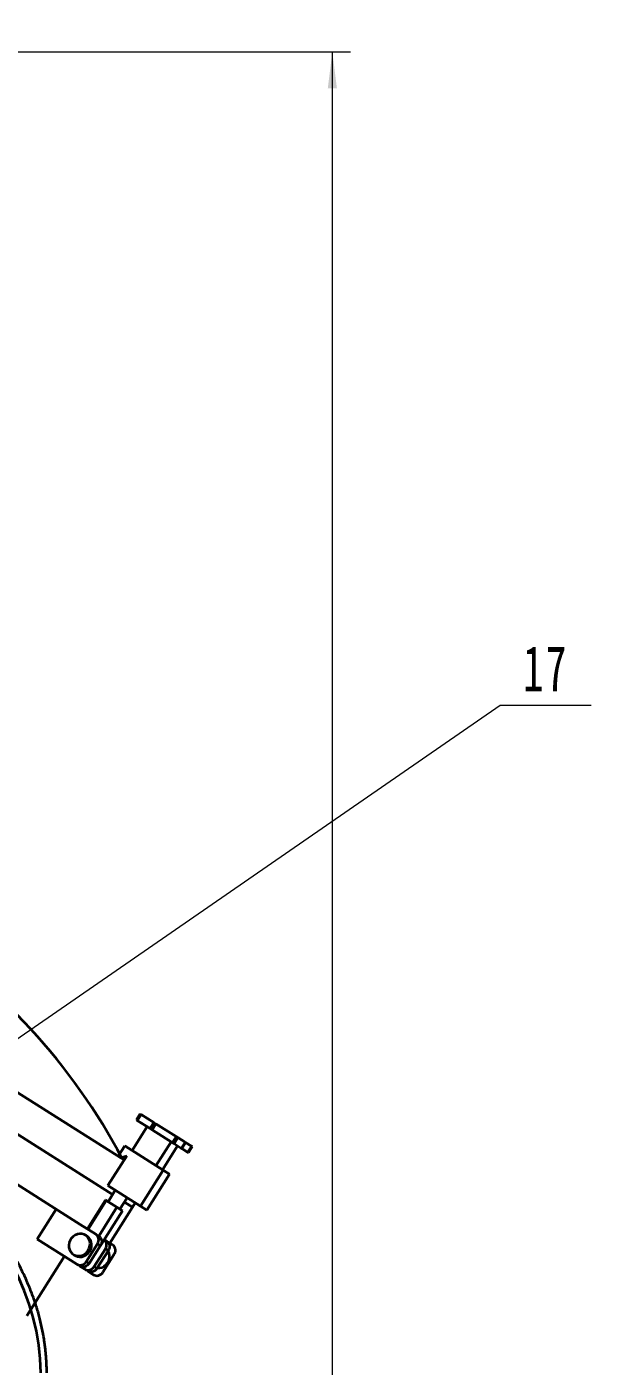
# Model space of a CAD drawing. Header units: millimetres. Extents: x -1782 to 1782, y -2523 to 2523.
# Drawn here: x -25 to 346, y 1164 to 2046 of the extents above; entities that cross this region are included whole.
import ezdxf

# ---------------------------------------------------------------- set-up
doc = ezdxf.new("R2010")
doc.units = ezdxf.units.MM
doc.layers.get('0').update_dxf_attribs({"lineweight": 35})
doc.layers.add('尺寸线层', color=3, linetype='Continuous', lineweight=18)
doc.layers.add('细实线层', color=4, linetype='Continuous', lineweight=18)
doc.styles.add('标准', font='', dxfattribs={"width": 0.667})
doc.styles.get('标准').set_extended_font_data('宋体')
doc.dimstyles.new('标准', dxfattribs={"dimscale": 6, "dimtxt": 3.5, "dimasz": 4, "dimexe": 2, "dimexo": 0, "dimtad": 1, "dimdsep": 46, "dimtxsty": '标准', "dimblk": '_CAXARROW', "dimcen": 0, "dimdle": 6, "dimazin": 2, "dimtfac": 0.707107, "dimtdec": 3, "dimtmove": 2, "dimatfit": 3, "dimfxl": 1, "dimfrac": 2, "dimtolj": 1, "dimarcsym": 1})

# ---------------------------------------------------------------- blocks, each defined once
blk = doc.blocks.new('*X9')
at = {"layer": '尺寸线层', "linetype": 'Continuous'}
for points in [[(175.83, 2029.65), (172.83, 2005.65), (178.83, 2005.65)], [(175.83, -559.64), (172.83, -535.64), (178.83, -535.64)]]:
    blk.add_hatch(color=0, dxfattribs=at).paths.add_polyline_path(points, flags=0)
at = {"layer": '尺寸线层', "color": 0, "linetype": 'Continuous'}
for p, q in [((-479.43, 2029.65), (187.83, 2029.65)), ((175.83, -559.64), (175.83, 2029.65)), ((-101.23, -559.64), (187.83, -559.64))]:
    blk.add_line(p, q, dxfattribs=at)
at = {"layer": '尺寸线层', "color": 0, "insert": (161.46, 735.01), "char_height": 21, "width": 123.199, "attachment_point": 5, "rotation": 90, "line_spacing_factor": 1.15057, "style": '标准'}
blk.add_mtext('\\T1.1;～2589', dxfattribs=at)
blk = doc.blocks.new('_CAXARROW')
blk.add_hatch(color=0).paths.add_polyline_path([(0, 0), (-1, 0.125), (-1, -0.125)], flags=0)
blk = doc.blocks.new('*X68')
at = {"layer": '细实线层', "lineweight": 18}
h = blk.add_hatch(color=0, dxfattribs=at)
edge = h.paths.add_edge_path(flags=0)
edge.add_arc((0, 0), 3, 0, 360)
at = {"layer": '细实线层', "color": 0}
for p, q in [((0, 0), (744.88, 366.81)), ((744.88, 366.81), (804.88, 366.81))]:
    blk.add_line(p, q, dxfattribs=at)
at = {"layer": '细实线层', "color": 0, "lineweight": 18, "insert": (774.88, 375.81), "char_height": 30, "width": 102, "attachment_point": 8, "line_spacing_factor": 1.15057, "style": '标准'}
blk.add_mtext('\\T1.1;16', dxfattribs=at)
blk = doc.blocks.new('*X69')
at = {"layer": '细实线层', "lineweight": 18}
h = blk.add_hatch(color=0, dxfattribs=at)
edge = h.paths.add_edge_path(flags=0)
edge.add_arc((0, 0), 3, 0, 360)
at = {"layer": '细实线层', "color": 0}
for p, q in [((0, 0), (373.98, 258.64)), ((373.98, 258.64), (433.98, 258.64))]:
    blk.add_line(p, q, dxfattribs=at)
at = {"layer": '细实线层', "color": 0, "lineweight": 18, "insert": (403.98, 267.64), "char_height": 30, "width": 102, "attachment_point": 8, "line_spacing_factor": 1.15057, "style": '标准'}
blk.add_mtext('\\T1.1;17', dxfattribs=at)

msp = doc.modelspace()

# ---------------------------------------------------------------- linework, layer by layer
for p, q in [((-53.497, 1358.018), (36.575, 1301.05)), ((-74.646, 1343.785), (31.098, 1276.906)), ((31.098, 1276.906), (-74.646, 1343.785)), ((49.347, 1330.054), (46.852, 1326.11)), ((46.852, 1326.11), (47.401, 1325.763)), ((49.895, 1329.707), (47.401, 1325.763)), ((47.401, 1325.763), (55.863, 1320.411)), ((49.347, 1330.054), (49.895, 1329.707)), ((49.895, 1329.707), (58.357, 1324.355)), ((58.357, 1324.355), (55.863, 1320.411)), ((59.672, 1323.523), (57.178, 1319.579)), ((58.357, 1324.355), (59.672, 1323.523)), ((59.672, 1323.523), (72.948, 1315.127)), ((-84.045, 1316.6), (9.848, 1257.216)), ((53.883, 1321.663), (43.905, 1305.887)), ((55.863, 1320.411), (57.178, 1319.579)), ((57.178, 1319.579), (70.454, 1311.183)), ((72.948, 1315.127), (70.454, 1311.183)), ((72.948, 1315.127), (74.061, 1314.423)), ((39.172, 1308.88), (34.893, 1302.114)), ((64.414, 1292.916), (39.172, 1308.88)), ((59.681, 1295.909), (69.659, 1311.685)), ((63.905, 1293.238), (73.883, 1309.014)), ((70.454, 1311.183), (71.566, 1310.479)), ((71.566, 1310.479), (74.061, 1314.423)), ((71.566, 1310.479), (76.362, 1307.446)), ((74.061, 1314.423), (78.856, 1311.39)), ((78.856, 1311.39), (76.362, 1307.446)), ((76.362, 1307.446), (76.69, 1307.239)), ((76.69, 1307.239), (79.184, 1311.183)), ((76.69, 1307.239), (80.503, 1304.827)), ((78.856, 1311.39), (79.184, 1311.183)), ((79.184, 1311.183), (82.997, 1308.771)), ((82.997, 1308.771), (80.503, 1304.827)), ((81.012, 1304.505), (83.506, 1308.449)), ((82.997, 1308.771), (83.506, 1308.449)), ((40.56, 1302.481), (28.088, 1282.761)), ((37.156, 1300.683), (38.776, 1299.659)), ((80.503, 1304.827), (81.012, 1304.505)), ((49.448, 1269.252), (64.414, 1292.916)), ((53.671, 1266.58), (68.638, 1290.245)), ((68.638, 1290.245), (64.414, 1292.916)), ((49.448, 1269.252), (28.088, 1282.761)), ((32.883, 1279.728), (28.104, 1272.173)), ((26.527, 1273.171), (14.553, 1254.24)), ((14.933, 1254), (26.906, 1272.931)), ((26.906, 1272.931), (26.527, 1273.171)), ((26.906, 1272.931), (30.431, 1270.702)), ((30.431, 1270.702), (33.955, 1268.473)), ((35.992, 1267.184), (40.771, 1274.739)), ((38.986, 1271.917), (44.181, 1268.632)), ((44.181, 1268.632), (38.986, 1271.917)), ((44.181, 1268.632), (45.966, 1271.454)), ((-6, 1267.239), (-18.472, 1247.519)), ((33.955, 1268.473), (21.982, 1249.541)), ((23.536, 1243.998), (37.57, 1266.187)), ((29.214, 1244.967), (44.181, 1268.632)), ((37.57, 1266.187), (33.955, 1268.473)), ((53.671, 1266.58), (49.448, 1269.252)), ((9.848, 1257.216), (20.113, 1250.723)), ((-18.472, 1247.519), (7.641, 1231.003)), ((14.271, 1249.449), (13.301, 1250.062)), ((21.216, 1244.504), (13.733, 1232.672)), ((20.113, 1250.723), (22.055, 1249.496)), ((23.157, 1243.276), (21.216, 1244.504)), ((25.597, 1247.255), (27.231, 1246.222)), ((27.231, 1246.222), (29.214, 1244.967)), ((29.214, 1244.967), (31.065, 1243.797)), ((-25.371, 1197.074), (-0.612, 1236.223)), ((5.319, 1237.441), (6.289, 1236.828)), ((23.157, 1243.276), (15.674, 1231.444)), ((26.392, 1241.23), (18.909, 1229.398)), ((28.333, 1240.003), (20.85, 1228.171)), ((32.258, 1237.521), (24.775, 1225.688)), ((28.333, 1240.003), (26.392, 1241.23)), ((9.582, 1229.775), (7.641, 1231.003)), ((9.582, 1229.775), (12.817, 1227.729)), ((14.759, 1226.501), (12.817, 1227.729)), ((13.733, 1232.672), (15.674, 1231.444)), ((14.759, 1226.501), (18.593, 1224.076)), ((18.909, 1229.398), (20.85, 1228.171))]:
    msp.add_line(p, q)
for points in [[(36.481, 1300.863), (38.3, 1301.639), (40.56, 1302.481)], [(3.171, 1246.717), (2.59, 1245.217), (2.323, 1243.649), (2.382, 1242.085), (2.766, 1240.6), (3.455, 1239.262), (4.418, 1238.133), (5.61, 1237.268), (6.975, 1236.706), (8.449, 1236.473), (9.964, 1236.58), (11.447, 1237.023), (12.831, 1237.781), (14.05, 1238.817), (15.048, 1240.085), (15.777, 1241.524), (16.204, 1243.067), (16.308, 1244.642), (16.085, 1246.175), (15.546, 1247.596), (14.714, 1248.836), (13.63, 1249.839), (12.344, 1250.557), (10.916, 1250.957), (9.413, 1251.02), (7.906, 1250.743), (6.463, 1250.139), (5.154, 1249.237), (4.039, 1248.078), (3.171, 1246.717)], [(6.289, 1236.828), (6.581, 1236.654), (7.946, 1236.092), (9.42, 1235.859), (10.934, 1235.966), (12.418, 1236.409), (13.802, 1237.167), (15.021, 1238.203), (16.018, 1239.471), (16.747, 1240.91), (17.174, 1242.453), (17.279, 1244.028), (17.056, 1245.562), (16.516, 1246.982), (15.685, 1248.222), (14.601, 1249.225), (14.271, 1249.449)], [(21.216, 1244.504), (21.634, 1245.317), (21.897, 1246.187), (21.996, 1247.079), (21.926, 1247.959), (21.691, 1248.795), (21.3, 1249.552), (20.767, 1250.204), (20.113, 1250.723)], [(22.055, 1249.496), (22.708, 1248.976), (23.241, 1248.325), (23.633, 1247.567), (23.867, 1246.732), (23.937, 1245.851), (23.838, 1244.959), (23.575, 1244.09), (23.157, 1243.276)], [(26.392, 1241.23), (26.81, 1242.044), (27.073, 1242.913), (27.172, 1243.805), (27.103, 1244.686), (26.868, 1245.521), (26.476, 1246.279), (25.944, 1246.93), (25.588, 1247.241)], [(27.231, 1246.222), (27.885, 1245.702), (28.417, 1245.051), (28.809, 1244.293), (29.044, 1243.458), (29.113, 1242.577), (29.014, 1241.685), (28.751, 1240.816), (28.333, 1240.003)], [(21.013, 1228.427), (21.188, 1228.416), (22.729, 1228.507), (24.234, 1228.936), (25.634, 1229.683), (26.863, 1230.714), (27.864, 1231.979), (28.59, 1233.42), (29.007, 1234.969), (29.095, 1236.555), (28.851, 1238.102), (28.286, 1239.538), (28.171, 1239.746)], [(32.258, 1237.521), (32.674, 1238.335), (32.932, 1239.207), (33.022, 1240.105), (32.942, 1240.992), (32.693, 1241.836), (32.286, 1242.604), (31.737, 1243.266), (31.065, 1243.797)], [(7.641, 1231.003), (8.391, 1230.635), (9.208, 1230.433), (10.06, 1230.404), (10.915, 1230.549), (11.741, 1230.864), (12.504, 1231.336), (13.177, 1231.946), (13.733, 1232.672)], [(15.674, 1231.444), (15.118, 1230.719), (14.445, 1230.108), (13.682, 1229.637), (12.856, 1229.322), (12.001, 1229.176), (11.149, 1229.205), (10.332, 1229.407), (9.582, 1229.775)], [(12.817, 1227.729), (13.567, 1227.361), (14.384, 1227.159), (15.236, 1227.13), (16.092, 1227.276), (16.917, 1227.59), (17.681, 1228.062), (18.353, 1228.672), (18.909, 1229.398)], [(20.85, 1228.171), (20.294, 1227.445), (19.622, 1226.834), (18.858, 1226.363), (18.033, 1226.048), (17.177, 1225.902), (16.325, 1225.931), (15.508, 1226.133), (14.759, 1226.501)], [(18.593, 1224.076), (19.36, 1223.697), (20.194, 1223.484), (21.062, 1223.445), (21.931, 1223.583), (22.767, 1223.89), (23.539, 1224.357), (24.217, 1224.964), (24.775, 1225.688)]]:
    msp.add_lwpolyline(points)
msp.add_arc((-316.798, 1114.659), 400, 27.686334, 57.686335)
msp.add_ellipse((-566.233, 1159.391), major_axis=(550, 0), ratio=0.5, start_param=0, end_param=3.1415927)
msp.add_rational_spline([(-12.233, 1159.391), (-12.233, 1203.952), (-57.061, 1300.741), (-198.002, 1374.797), (-474.367, 1454.577), (-676.523, 1449.259), (-842.343, 1401.391), (-925.852, 1377.284), (-1068.374, 1307.144), (-1120.233, 1208.762), (-1120.233, 1159.391)], [1, 0.916666666667, 0.791666666667, 0.75, 0.75, 0.8333333333, 0.999999999912, 0.955341801203, 0.910683602552, 0.955341801261, 1], degree=3, knots=[0, 0, 0, 0, 4392.4247531, 8784.8495062, 8784.8495062, 17569.6990124, 17569.6990124, 17569.6990124, 21962.1237655, 26354.5485186, 26354.5485186, 26354.5485186, 26354.5485186])

# ---------------------------------------------------------------- block references
at = {"layer": '细实线层'}
for name, p in [('*X68', (-458.603, 1861.649)), ('*X69', (-87.702, 1340.699))]:
    msp.add_blockref(name, p, dxfattribs=at)

# ---------------------------------------------------------------- dimensions: what is measured, and where the dimension line sits
at = {"layer": '尺寸线层'}
dim = msp.add_linear_dim(base=(175.826, 2029.65), p1=(-101.233, -559.637), p2=(-479.435, 2029.65), angle=90, text='～2589', dimstyle='标准', override={"dimsah": 1, "dimtfac": 1, "dimtfill": 1, "dimtzin": 8}, dxfattribs=at)
dim.commit()
dim.dimension.update_dxf_attribs({"geometry": '*X9', "text_midpoint": (175.826, 735.006)})

doc.saveas('drawing.dxf')
